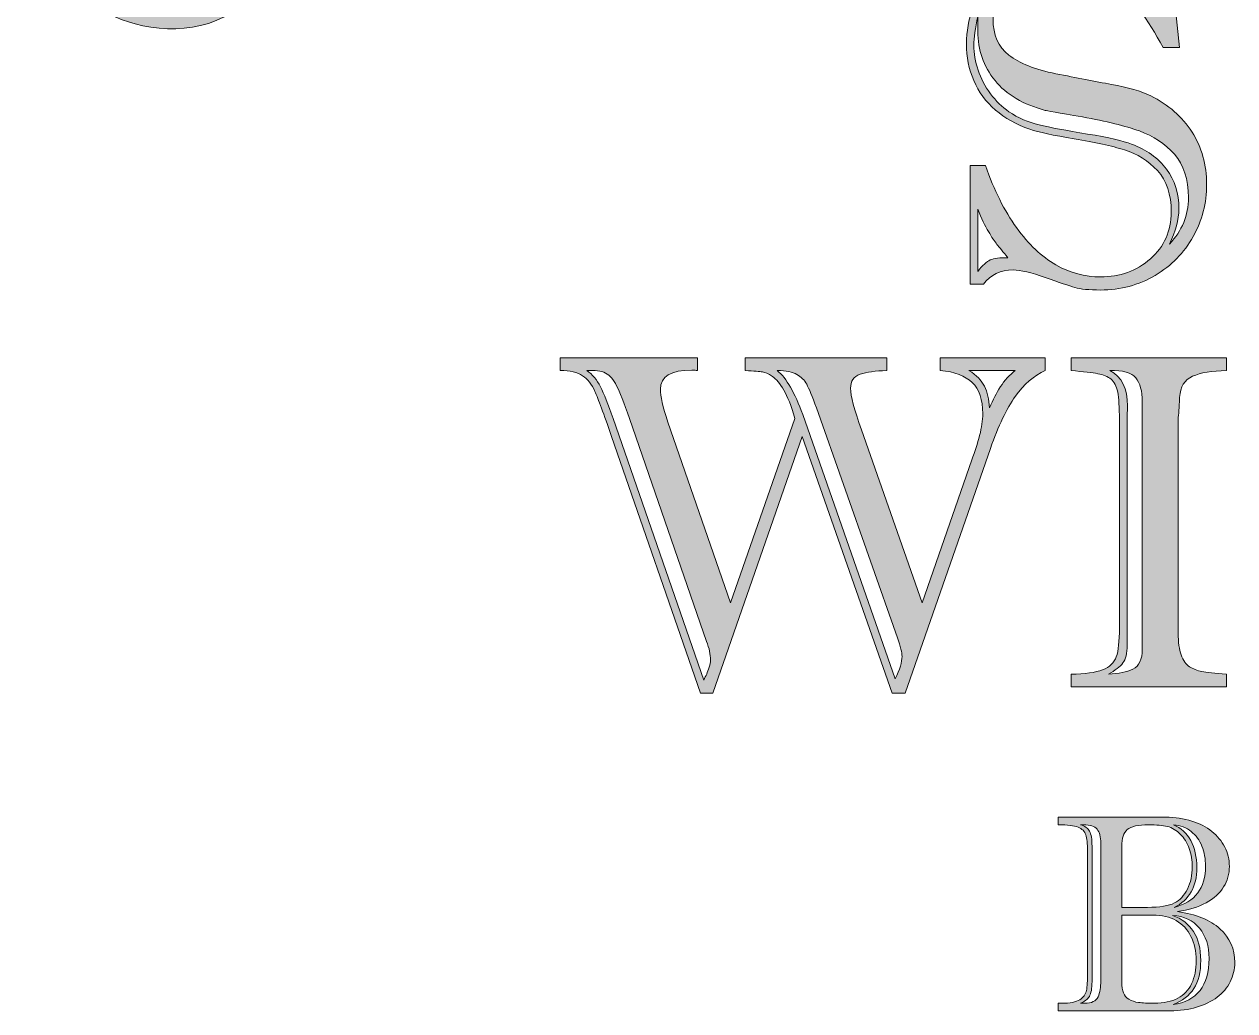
# Model space of a CAD drawing. Extents: x 489590 to 931630, y 16852 to 52972.
# Drawn here: x 492134.7 to 492248, y 52645.7 to 52737.9 of the extents above; entities that cross this region are included whole.
import ezdxf

# ---------------------------------------------------------------- set-up
doc = ezdxf.new("R2010")
doc.units = 0
doc.header["$LTSCALE"] = 50
doc.layers.add('Layer 1', color=7, linetype='Continuous')

# ---------------------------------------------------------------- blocks, each defined once
blk = doc.blocks.new('block 23')
at = {"layer": 'Layer 1', "lineweight": 5, "true_color": 0x969999}
h = blk.add_hatch(color=252, dxfattribs=at)
h.dxf.hatch_style = 2
edge = h.paths.add_edge_path()
edge.add_spline(control_points=[(18.4998, -9.8715), (18.4992, -9.8665), (18.4952, -9.8623), (18.49, -9.8619), (18.4841, -9.8614), (18.4789, -9.8658), (18.4785, -9.8717), (18.4697, -9.9762), (18.424, -10.0713), (18.3553, -10.1435), (18.2867, -10.2158), (18.1979, -10.2683), (18.1047, -10.2972), (18.0814, -10.3044), (18.0578, -10.3099), (18.0344, -10.3132), (18.0107, -10.3164), (17.9858, -10.3179), (17.9614, -10.3185), (17.9123, -10.3196), (17.8629, -10.3155), (17.8139, -10.3068), (17.7162, -10.2886), (17.6193, -10.2572), (17.5262, -10.2147), (17.4327, -10.1728), (17.3404, -10.1232), (17.2474, -10.0717), (17.1533, -10.0221), (17.0585, -9.9696), (16.9567, -9.9282), (16.9057, -9.9075), (16.8525, -9.8882), (16.796, -9.8769), (16.7396, -9.866), (16.6798, -9.8627), (16.6214, -9.8739), (16.5621, -9.8863), (16.5079, -9.9143), (16.4659, -9.9553), (16.3735, -10.0467), (16.3704, -10.2063), (16.4288, -10.3163), (16.4643, -10.3832), (16.5292, -10.432), (16.6019, -10.4518), (16.6873, -10.475), (16.7993, -10.4617), (16.8491, -10.3797), (16.8649, -10.3536), (16.8726, -10.323), (16.8721, -10.2926), (16.8718, -10.2712), (16.8653, -10.2393), (16.8407, -10.2145), (16.756, -10.3362), (16.5674, -10.3866), (16.4664, -10.2645), (16.3952, -10.1785), (16.4175, -10.0545), (16.5069, -9.9921), (16.5463, -9.9645), (16.5857, -9.9505), (16.6317, -9.9478), (16.679, -9.9442), (16.7271, -9.952), (16.7739, -9.9666), (16.8208, -9.9808), (16.8671, -10.001), (16.9129, -10.0243), (17.005, -10.0714), (17.0957, -10.1241), (17.1872, -10.1788), (17.2798, -10.2315), (17.3736, -10.2862), (17.4749, -10.3306), (17.5764, -10.3738), (17.6835, -10.4105), (17.7966, -10.4239), (17.9091, -10.4382), (18.0267, -10.4322), (18.1369, -10.3896), (18.191, -10.369), (18.241, -10.3406), (18.2867, -10.3066), (18.3322, -10.2724), (18.3738, -10.2328), (18.4075, -10.187), (18.4761, -10.0965), (18.5118, -9.9807), (18.4998, -9.8715)], knot_values=[0, 0, 0, 0, 1, 1, 1, 2, 2, 2, 3, 3, 3, 4, 4, 4, 5, 5, 5, 6, 6, 6, 7, 7, 7, 8, 8, 8, 9, 9, 9, 10, 10, 10, 11, 11, 11, 12, 12, 12, 13, 13, 13, 14, 14, 14, 15, 15, 15, 16, 16, 16, 17, 17, 17, 18, 18, 18, 19, 19, 19, 20, 20, 20, 21, 21, 21, 22, 22, 22, 23, 23, 23, 24, 24, 24, 25, 25, 25, 26, 26, 26, 27, 27, 27, 28, 28, 28, 29, 29, 29, 30, 30, 30, 30], degree=3, periodic=0)
h = blk.add_hatch(color=252, dxfattribs=at)
h.dxf.hatch_style = 2
edge = h.paths.add_edge_path()
edge.add_spline(control_points=[(18.3461, -10.7477), (18.3461, -10.7477), (18.3782, -10.7477), (18.3782, -10.7477), (18.3961, -10.799), (18.4176, -10.8421), (18.4428, -10.877), (18.4679, -10.9119), (18.4954, -10.9378), (18.5251, -10.9547), (18.5548, -10.9716), (18.5859, -10.98), (18.6184, -10.98), (18.659, -10.98), (18.6937, -10.9674), (18.7226, -10.942), (18.7515, -10.9167), (18.766, -10.8842), (18.766, -10.8446), (18.766, -10.8076), (18.7564, -10.7788), (18.7373, -10.7581), (18.7181, -10.7375), (18.6952, -10.7231), (18.6686, -10.7148), (18.6419, -10.7065), (18.6069, -10.6988), (18.5633, -10.6916), (18.5198, -10.6845), (18.489, -10.6778), (18.4708, -10.6717), (18.4425, -10.6619), (18.4185, -10.6485), (18.3987, -10.6315), (18.3789, -10.6144), (18.3639, -10.594), (18.3536, -10.5701), (18.3434, -10.5462), (18.3383, -10.5206), (18.3383, -10.4934), (18.3383, -10.4674), (18.3428, -10.4424), (18.3519, -10.4183), (18.361, -10.3943), (18.3738, -10.373), (18.3904, -10.3545), (18.407, -10.336), (18.4272, -10.3214), (18.4511, -10.3107), (18.4749, -10.3), (18.5015, -10.2946), (18.5307, -10.2946), (18.5518, -10.2946), (18.5777, -10.2976), (18.6084, -10.3036), (18.6391, -10.3096), (18.6614, -10.3126), (18.6754, -10.3126), (18.6929, -10.3126), (18.7095, -10.3087), (18.7251, -10.3009), (18.7251, -10.3009), (18.7621, -10.3009), (18.7621, -10.3009), (18.7621, -10.3009), (18.7831, -10.5012), (18.7831, -10.5012), (18.7831, -10.5012), (18.7489, -10.5012), (18.7489, -10.5012), (18.7171, -10.4414), (18.6837, -10.3959), (18.6488, -10.3645), (18.6139, -10.3332), (18.5729, -10.3175), (18.5258, -10.3175), (18.5024, -10.3175), (18.4807, -10.323), (18.4606, -10.3338), (18.4404, -10.3447), (18.4243, -10.3597), (18.4121, -10.3789), (18.3999, -10.3981), (18.3938, -10.4192), (18.3938, -10.4422), (18.3938, -10.4747), (18.4049, -10.4995), (18.4269, -10.5168), (18.449, -10.534), (18.4817, -10.547), (18.5251, -10.5557), (18.5685, -10.5645), (18.6073, -10.572), (18.6415, -10.5781), (18.6758, -10.5843), (18.703, -10.5923), (18.7231, -10.602), (18.7602, -10.6202), (18.7889, -10.6454), (18.8094, -10.6775), (18.8298, -10.7097), (18.84, -10.746), (18.84, -10.7866), (18.84, -10.8256), (18.8306, -10.862), (18.8118, -10.8957), (18.793, -10.9295), (18.7665, -10.9566), (18.7324, -10.9769), (18.6983, -10.9971), (18.6603, -11.0073), (18.6184, -11.0073), (18.5947, -11.0073), (18.5768, -11.0055), (18.5648, -11.002), (18.5528, -10.9984), (18.5322, -10.9914), (18.5029, -10.981), (18.4737, -10.9706), (18.4513, -10.9654), (18.4357, -10.9654), (18.4097, -10.9654), (18.3891, -10.9753), (18.3738, -10.9951), (18.3738, -10.9951), (18.3461, -10.9951), (18.3461, -10.9951), (18.3461, -10.9951), (18.3461, -10.7477), (18.3461, -10.7477)], knot_values=[0, 0, 0, 0, 1, 1, 1, 2, 2, 2, 3, 3, 3, 4, 4, 4, 5, 5, 5, 6, 6, 6, 7, 7, 7, 8, 8, 8, 9, 9, 9, 10, 10, 10, 11, 11, 11, 12, 12, 12, 13, 13, 13, 14, 14, 14, 15, 15, 15, 16, 16, 16, 17, 17, 17, 18, 18, 18, 19, 19, 19, 20, 20, 20, 21, 21, 21, 22, 22, 22, 23, 23, 23, 24, 24, 24, 25, 25, 25, 26, 26, 26, 27, 27, 27, 28, 28, 28, 29, 29, 29, 30, 30, 30, 31, 31, 31, 32, 32, 32, 33, 33, 33, 34, 34, 34, 35, 35, 35, 36, 36, 36, 37, 37, 37, 38, 38, 38, 39, 39, 39, 40, 40, 40, 41, 41, 41, 42, 42, 42, 43, 43, 43, 43], degree=3, periodic=0)
edge = h.paths.add_edge_path()
edge.add_spline(control_points=[(18.3621, -10.4364), (18.3566, -10.4611), (18.3539, -10.481), (18.3539, -10.4963), (18.3539, -10.5135), (18.3568, -10.5308), (18.3626, -10.5482), (18.3685, -10.5655), (18.3771, -10.582), (18.3885, -10.5974), (18.3998, -10.6128), (18.4127, -10.6254), (18.4269, -10.6351), (18.4461, -10.6481), (18.4672, -10.6573), (18.4903, -10.6626), (18.5133, -10.668), (18.547, -10.6744), (18.5914, -10.6816), (18.6357, -10.6889), (18.6663, -10.696), (18.6832, -10.7028), (18.7144, -10.7142), (18.7386, -10.7316), (18.756, -10.755), (18.7734, -10.7784), (18.7821, -10.8058), (18.7821, -10.8373), (18.7821, -10.8607), (18.7754, -10.8854), (18.7621, -10.9113), (18.7887, -10.8837), (18.802, -10.8514), (18.802, -10.8144), (18.802, -10.7761), (18.7922, -10.7459), (18.7726, -10.724), (18.7529, -10.7021), (18.7286, -10.6859), (18.6995, -10.6753), (18.6704, -10.6648), (18.6307, -10.655), (18.5804, -10.6461), (18.5301, -10.6372), (18.5042, -10.6325), (18.5029, -10.6322), (18.4568, -10.6202), (18.4218, -10.5994), (18.398, -10.5699), (18.3741, -10.5403), (18.3621, -10.5062), (18.3621, -10.4676), (18.3621, -10.4604), (18.3621, -10.4544), (18.3619, -10.4495), (18.3617, -10.4447), (18.3618, -10.4403), (18.3621, -10.4364)], knot_values=[0, 0, 0, 0, 1, 1, 1, 2, 2, 2, 3, 3, 3, 4, 4, 4, 5, 5, 5, 6, 6, 6, 7, 7, 7, 8, 8, 8, 9, 9, 9, 10, 10, 10, 11, 11, 11, 12, 12, 12, 13, 13, 13, 14, 14, 14, 15, 15, 15, 16, 16, 16, 17, 17, 17, 18, 18, 18, 19, 19, 19, 19], degree=3, periodic=0)
edge = h.paths.add_edge_path()
edge.add_spline(control_points=[(18.3621, -10.8383), (18.3621, -10.8383), (18.3621, -10.9683), (18.3621, -10.9683), (18.3716, -10.956), (18.3803, -10.948), (18.3882, -10.9445), (18.3962, -10.9409), (18.4084, -10.9394), (18.425, -10.9401), (18.4143, -10.9274), (18.4066, -10.9181), (18.4019, -10.9121), (18.3971, -10.9061), (18.3913, -10.8971), (18.3843, -10.8853), (18.3773, -10.8734), (18.3699, -10.8577), (18.3621, -10.8383)], knot_values=[0, 0, 0, 0, 1, 1, 1, 2, 2, 2, 3, 3, 3, 4, 4, 4, 5, 5, 5, 6, 6, 6, 6], degree=3, periodic=0)
edge = h.paths.add_edge_path()
edge.add_spline(control_points=[(18.7295, -10.4325), (18.7295, -10.4325), (18.7134, -10.3394), (18.7134, -10.3394), (18.7027, -10.343), (18.692, -10.3448), (18.6812, -10.3448), (18.6695, -10.3448), (18.6569, -10.343), (18.6432, -10.3394), (18.6562, -10.3479), (18.6676, -10.3573), (18.6773, -10.3677), (18.6871, -10.3781), (18.6973, -10.3906), (18.708, -10.4052), (18.7188, -10.4198), (18.7259, -10.4289), (18.7295, -10.4325)], knot_values=[0, 0, 0, 0, 1, 1, 1, 2, 2, 2, 3, 3, 3, 4, 4, 4, 5, 5, 5, 6, 6, 6, 6], degree=3, periodic=0)
h = blk.add_hatch(color=252, dxfattribs=at)
h.dxf.hatch_style = 2
edge = h.paths.add_edge_path()
edge.add_spline(control_points=[(18.2837, -11.1486), (18.2837, -11.1486), (18.5029, -11.1486), (18.5029, -11.1486), (18.5029, -11.1486), (18.5029, -11.1754), (18.5029, -11.1754), (18.4792, -11.1861), (18.4584, -11.2041), (18.4403, -11.2295), (18.4223, -11.2548), (18.405, -11.291), (18.3885, -11.3381), (18.3885, -11.3381), (18.2106, -11.8491), (18.2106, -11.8491), (18.2106, -11.8491), (18.1829, -11.8491), (18.1829, -11.8491), (18.1829, -11.8491), (17.9953, -11.3133), (17.9953, -11.3133), (17.9953, -11.3133), (17.8088, -11.8491), (17.8088, -11.8491), (17.8088, -11.8491), (17.7829, -11.8491), (17.7829, -11.8491), (17.7829, -11.8491), (17.5973, -11.3133), (17.5973, -11.3133), (17.5808, -11.2655), (17.5691, -11.2342), (17.5625, -11.2192), (17.5558, -11.2043), (17.5472, -11.1933), (17.5367, -11.1861), (17.5261, -11.179), (17.5105, -11.1754), (17.4897, -11.1754), (17.4897, -11.1754), (17.4897, -11.1486), (17.4897, -11.1486), (17.4897, -11.1486), (17.7766, -11.1486), (17.7766, -11.1486), (17.7766, -11.1486), (17.7766, -11.1754), (17.7766, -11.1754), (17.7746, -11.1751), (17.7729, -11.1748), (17.7715, -11.1747), (17.77, -11.1745), (17.7678, -11.1744), (17.7649, -11.1744), (17.7211, -11.1744), (17.6991, -11.1877), (17.6991, -11.2144), (17.6991, -11.2283), (17.7043, -11.2512), (17.7147, -11.2831), (17.7147, -11.2831), (17.8458, -11.6606), (17.8458, -11.6606), (17.8458, -11.6606), (17.9802, -11.2753), (17.9802, -11.2753), (17.9724, -11.2493), (17.9646, -11.2295), (17.9568, -11.2161), (17.949, -11.2026), (17.9411, -11.1931), (17.933, -11.1876), (17.9248, -11.1821), (17.9179, -11.1789), (17.9123, -11.1781), (17.9066, -11.1773), (17.8947, -11.1764), (17.8765, -11.1754), (17.8765, -11.1754), (17.8765, -11.1486), (17.8765, -11.1486), (17.8765, -11.1486), (18.1717, -11.1486), (18.1717, -11.1486), (18.1717, -11.1486), (18.1717, -11.1754), (18.1717, -11.1754), (18.1483, -11.176), (18.1299, -11.1786), (18.1164, -11.1832), (18.1029, -11.1877), (18.0962, -11.1975), (18.0962, -11.2124), (18.0962, -11.228), (18.1038, -11.2569), (18.1191, -11.2991), (18.1191, -11.2991), (18.2457, -11.6606), (18.2457, -11.6606), (18.2457, -11.6606), (18.3495, -11.362), (18.3495, -11.362), (18.356, -11.3444), (18.3614, -11.3274), (18.3658, -11.3108), (18.3702, -11.2942), (18.3724, -11.2791), (18.3724, -11.2655), (18.3724, -11.2363), (18.3651, -11.2146), (18.3505, -11.2005), (18.3358, -11.1864), (18.3136, -11.178), (18.2837, -11.1754), (18.2837, -11.1754), (18.2837, -11.1486), (18.2837, -11.1486)], knot_values=[0, 0, 0, 0, 1, 1, 1, 2, 2, 2, 3, 3, 3, 4, 4, 4, 5, 5, 5, 6, 6, 6, 7, 7, 7, 8, 8, 8, 9, 9, 9, 10, 10, 10, 11, 11, 11, 12, 12, 12, 13, 13, 13, 14, 14, 14, 15, 15, 15, 16, 16, 16, 17, 17, 17, 18, 18, 18, 19, 19, 19, 20, 20, 20, 21, 21, 21, 22, 22, 22, 23, 23, 23, 24, 24, 24, 25, 25, 25, 26, 26, 26, 27, 27, 27, 28, 28, 28, 29, 29, 29, 30, 30, 30, 31, 31, 31, 32, 32, 32, 33, 33, 33, 34, 34, 34, 35, 35, 35, 36, 36, 36, 37, 37, 37, 38, 38, 38, 39, 39, 39, 39], degree=3, periodic=0)
edge = h.paths.add_edge_path()
edge.add_spline(control_points=[(17.6003, -11.2753), (17.6003, -11.2753), (17.7898, -11.8218), (17.7898, -11.8218), (17.792, -11.817), (17.794, -11.8127), (17.7958, -11.8089), (17.7976, -11.8052), (17.7994, -11.8005), (17.8012, -11.7948), (17.803, -11.7891), (17.8039, -11.7842), (17.8039, -11.7799), (17.8039, -11.7679), (17.8011, -11.7549), (17.7956, -11.741), (17.7956, -11.741), (17.6343, -11.2753), (17.6343, -11.2753), (17.623, -11.2425), (17.6141, -11.2197), (17.6078, -11.207), (17.6015, -11.1944), (17.5937, -11.1856), (17.5844, -11.1807), (17.5752, -11.1759), (17.5621, -11.1741), (17.5452, -11.1754), (17.5569, -11.1832), (17.5665, -11.1945), (17.5739, -11.2093), (17.5814, -11.224), (17.5902, -11.246), (17.6003, -11.2753)], knot_values=[0, 0, 0, 0, 1, 1, 1, 2, 2, 2, 3, 3, 3, 4, 4, 4, 5, 5, 5, 6, 6, 6, 7, 7, 7, 8, 8, 8, 9, 9, 9, 10, 10, 10, 11, 11, 11, 11], degree=3, periodic=0)
edge = h.paths.add_edge_path()
edge.add_spline(control_points=[(17.9963, -11.2675), (17.9963, -11.2675), (18.1897, -11.8189), (18.1897, -11.8189), (18.1991, -11.7994), (18.2038, -11.7839), (18.2038, -11.7721), (18.2038, -11.7647), (18.2006, -11.7517), (18.1941, -11.7332), (18.1941, -11.7332), (18.025, -11.2533), (18.025, -11.2533), (18.0163, -11.2293), (18.0095, -11.2129), (18.0048, -11.2041), (18.0001, -11.1954), (17.9932, -11.1885), (17.9841, -11.1834), (17.975, -11.1784), (17.9614, -11.1757), (17.9432, -11.1754), (17.9624, -11.191), (17.9801, -11.2217), (17.9963, -11.2675)], knot_values=[0, 0, 0, 0, 1, 1, 1, 2, 2, 2, 3, 3, 3, 4, 4, 4, 5, 5, 5, 6, 6, 6, 7, 7, 7, 8, 8, 8, 8], degree=3, periodic=0)
edge = h.paths.add_edge_path()
edge.add_spline(control_points=[(18.4401, -11.1754), (18.4401, -11.1754), (18.3436, -11.1754), (18.3436, -11.1754), (18.3592, -11.1851), (18.37, -11.1961), (18.376, -11.2083), (18.382, -11.2205), (18.3855, -11.2355), (18.3865, -11.2533), (18.3933, -11.2368), (18.401, -11.222), (18.4094, -11.209), (18.4178, -11.196), (18.4281, -11.1848), (18.4401, -11.1754)], knot_values=[0, 0, 0, 0, 1, 1, 1, 2, 2, 2, 3, 3, 3, 4, 4, 4, 5, 5, 5, 5], degree=3, periodic=0)
h = blk.add_hatch(color=252, dxfattribs=at)
h.dxf.hatch_style = 2
edge = h.paths.add_edge_path()
edge.add_spline(control_points=[(18.557, -11.1486), (18.557, -11.1486), (18.8814, -11.1486), (18.8814, -11.1486), (18.8814, -11.1486), (18.8814, -11.1754), (18.8814, -11.1754), (18.8509, -11.176), (18.8273, -11.18), (18.8106, -11.1873), (18.7938, -11.1946), (18.7848, -11.2093), (18.7835, -11.2314), (18.7829, -11.2451), (18.7822, -11.2559), (18.7816, -11.2638), (18.7809, -11.2718), (18.7806, -11.2753), (18.7806, -11.2743), (18.7806, -11.2743), (18.7806, -11.7234), (18.7806, -11.7234), (18.7806, -11.7426), (18.7826, -11.7579), (18.7867, -11.7692), (18.7908, -11.7806), (18.7965, -11.7887), (18.804, -11.7936), (18.8115, -11.7984), (18.8201, -11.8018), (18.8298, -11.8036), (18.8396, -11.8054), (18.8568, -11.8072), (18.8814, -11.8092), (18.8814, -11.8092), (18.8814, -11.836), (18.8814, -11.836), (18.8814, -11.836), (18.557, -11.836), (18.557, -11.836), (18.557, -11.836), (18.557, -11.8092), (18.557, -11.8092), (18.5859, -11.8088), (18.6078, -11.8059), (18.6225, -11.8002), (18.6373, -11.7945), (18.6469, -11.7854), (18.6513, -11.7729), (18.6557, -11.7604), (18.6578, -11.7405), (18.6578, -11.7132), (18.6578, -11.7132), (18.6578, -11.2782), (18.6578, -11.2782), (18.6578, -11.2522), (18.6566, -11.233), (18.6542, -11.2205), (18.6518, -11.2079), (18.6471, -11.1989), (18.6403, -11.1934), (18.6335, -11.1879), (18.6243, -11.1841), (18.6128, -11.182), (18.6013, -11.1799), (18.5827, -11.1777), (18.557, -11.1754), (18.557, -11.1754), (18.557, -11.1486), (18.557, -11.1486)], knot_values=[0, 0, 0, 0, 1, 1, 1, 2, 2, 2, 3, 3, 3, 4, 4, 4, 5, 5, 5, 6, 6, 6, 7, 7, 7, 8, 8, 8, 9, 9, 9, 10, 10, 10, 11, 11, 11, 12, 12, 12, 13, 13, 13, 14, 14, 14, 15, 15, 15, 16, 16, 16, 17, 17, 17, 18, 18, 18, 19, 19, 19, 20, 20, 20, 21, 21, 21, 22, 22, 22, 23, 23, 23, 23], degree=3, periodic=0)
edge = h.paths.add_edge_path()
edge.add_spline(control_points=[(18.6739, -11.264), (18.6739, -11.264), (18.6739, -11.7492), (18.6739, -11.7492), (18.6739, -11.7658), (18.671, -11.778), (18.6652, -11.7858), (18.6593, -11.7936), (18.6492, -11.8014), (18.635, -11.8092), (18.6561, -11.8085), (18.6731, -11.805), (18.6861, -11.7987), (18.6991, -11.7924), (18.7056, -11.7785), (18.7056, -11.757), (18.7056, -11.757), (18.7056, -11.2402), (18.7056, -11.2402), (18.7056, -11.2181), (18.701, -11.2015), (18.692, -11.1905), (18.6829, -11.1795), (18.6648, -11.1744), (18.6379, -11.1754), (18.6626, -11.1884), (18.6749, -11.2131), (18.6749, -11.2494), (18.6749, -11.252), (18.6748, -11.2545), (18.6747, -11.2568), (18.6745, -11.259), (18.6742, -11.2614), (18.6739, -11.264)], knot_values=[0, 0, 0, 0, 1, 1, 1, 2, 2, 2, 3, 3, 3, 4, 4, 4, 5, 5, 5, 6, 6, 6, 7, 7, 7, 8, 8, 8, 9, 9, 9, 10, 10, 10, 11, 11, 11, 11], degree=3, periodic=0)
h = blk.add_hatch(color=252, dxfattribs=at)
h.dxf.hatch_style = 2
edge = h.paths.add_edge_path()
edge.add_spline(control_points=[(18.7638, -12.5119), (18.7638, -12.5119), (18.5302, -12.5119), (18.5302, -12.5119), (18.5302, -12.5119), (18.5302, -12.4962), (18.5302, -12.4962), (18.5302, -12.4962), (18.5368, -12.4962), (18.5368, -12.4962), (18.5545, -12.4962), (18.5673, -12.4938), (18.575, -12.4889), (18.5827, -12.484), (18.5873, -12.4776), (18.5889, -12.4697), (18.5904, -12.4618), (18.5912, -12.449), (18.5912, -12.4315), (18.5912, -12.4315), (18.5912, -12.1778), (18.5912, -12.1778), (18.5912, -12.1631), (18.59, -12.1521), (18.5876, -12.1447), (18.5852, -12.1374), (18.5798, -12.132), (18.5714, -12.1287), (18.563, -12.1253), (18.5493, -12.1237), (18.5302, -12.1237), (18.5302, -12.1237), (18.5302, -12.1079), (18.5302, -12.1079), (18.5302, -12.1079), (18.7544, -12.1079), (18.7544, -12.1079), (18.7742, -12.1079), (18.7924, -12.1106), (18.8091, -12.1158), (18.8257, -12.1211), (18.8397, -12.1283), (18.8511, -12.1376), (18.8626, -12.1468), (18.8715, -12.1577), (18.8779, -12.1701), (18.8843, -12.1825), (18.8875, -12.1959), (18.8875, -12.2104), (18.8875, -12.2261), (18.8835, -12.2404), (18.8755, -12.2535), (18.8675, -12.2666), (18.8553, -12.2776), (18.8388, -12.2865), (18.8224, -12.2953), (18.8025, -12.3015), (18.779, -12.3049), (18.8176, -12.3101), (18.8471, -12.3221), (18.8677, -12.3409), (18.8884, -12.3597), (18.8987, -12.3831), (18.8987, -12.4111), (18.8987, -12.4257), (18.8955, -12.4391), (18.8892, -12.4514), (18.8829, -12.4637), (18.8739, -12.4744), (18.862, -12.4834), (18.8502, -12.4925), (18.8359, -12.4995), (18.8191, -12.5045), (18.8023, -12.5094), (18.7839, -12.5119), (18.7638, -12.5119)], knot_values=[0, 0, 0, 0, 1, 1, 1, 2, 2, 2, 3, 3, 3, 4, 4, 4, 5, 5, 5, 6, 6, 6, 7, 7, 7, 8, 8, 8, 9, 9, 9, 10, 10, 10, 11, 11, 11, 12, 12, 12, 13, 13, 13, 14, 14, 14, 15, 15, 15, 16, 16, 16, 17, 17, 17, 18, 18, 18, 19, 19, 19, 20, 20, 20, 21, 21, 21, 22, 22, 22, 23, 23, 23, 24, 24, 24, 25, 25, 25, 25], degree=3, periodic=0)
edge = h.paths.add_edge_path()
edge.add_spline(control_points=[(18.6189, -12.4492), (18.6189, -12.4492), (18.6189, -12.1617), (18.6189, -12.1617), (18.6189, -12.1488), (18.6164, -12.1392), (18.6112, -12.133), (18.6061, -12.1268), (18.5965, -12.1237), (18.5826, -12.1237), (18.5826, -12.1237), (18.5766, -12.1237), (18.5766, -12.1237), (18.5857, -12.1264), (18.592, -12.1309), (18.5955, -12.1373), (18.5989, -12.1437), (18.6006, -12.154), (18.6006, -12.1683), (18.6006, -12.1683), (18.6006, -12.451), (18.6006, -12.451), (18.6006, -12.4654), (18.5987, -12.4758), (18.595, -12.4819), (18.5913, -12.488), (18.5851, -12.4928), (18.5766, -12.4962), (18.5766, -12.4962), (18.5849, -12.4962), (18.5849, -12.4962), (18.5998, -12.4962), (18.6091, -12.4917), (18.6131, -12.4829), (18.617, -12.474), (18.6189, -12.4628), (18.6189, -12.4492)], knot_values=[0, 0, 0, 0, 1, 1, 1, 2, 2, 2, 3, 3, 3, 4, 4, 4, 5, 5, 5, 6, 6, 6, 7, 7, 7, 8, 8, 8, 9, 9, 9, 10, 10, 10, 11, 11, 11, 12, 12, 12, 12], degree=3, periodic=0)
edge = h.paths.add_edge_path()
edge.add_spline(control_points=[(18.6627, -12.2961), (18.6627, -12.2961), (18.7163, -12.2961), (18.7163, -12.2961), (18.7421, -12.2961), (18.761, -12.293), (18.773, -12.2869), (18.784, -12.2812), (18.793, -12.2715), (18.7997, -12.2578), (18.8065, -12.2442), (18.8099, -12.2288), (18.8099, -12.2116), (18.8099, -12.1978), (18.8078, -12.185), (18.8035, -12.1731), (18.7992, -12.1611), (18.7931, -12.1513), (18.7853, -12.1437), (18.7771, -12.1351), (18.7681, -12.1297), (18.7582, -12.1272), (18.7484, -12.1249), (18.7352, -12.1237), (18.7186, -12.1237), (18.6968, -12.1237), (18.6821, -12.127), (18.6743, -12.1337), (18.6666, -12.1404), (18.6627, -12.1519), (18.6627, -12.1683), (18.6627, -12.1683), (18.6627, -12.2961), (18.6627, -12.2961)], knot_values=[0, 0, 0, 0, 1, 1, 1, 2, 2, 2, 3, 3, 3, 4, 4, 4, 5, 5, 5, 6, 6, 6, 7, 7, 7, 8, 8, 8, 9, 9, 9, 10, 10, 10, 11, 11, 11, 11], degree=3, periodic=0)
edge = h.paths.add_edge_path()
edge.add_spline(control_points=[(18.6627, -12.3121), (18.6627, -12.3121), (18.6627, -12.4515), (18.6627, -12.4515), (18.6627, -12.4612), (18.6639, -12.4689), (18.6662, -12.4746), (18.6685, -12.4802), (18.6723, -12.4847), (18.6778, -12.488), (18.6832, -12.4914), (18.6899, -12.4936), (18.698, -12.4946), (18.706, -12.4957), (18.7169, -12.4962), (18.7309, -12.4962), (18.7506, -12.4962), (18.7668, -12.4927), (18.7797, -12.4857), (18.7926, -12.4788), (18.8022, -12.4687), (18.8086, -12.4554), (18.815, -12.4421), (18.8182, -12.4259), (18.8182, -12.4068), (18.8182, -12.3876), (18.8146, -12.3708), (18.8073, -12.3566), (18.8001, -12.3424), (18.7897, -12.3314), (18.7763, -12.3237), (18.7628, -12.316), (18.7467, -12.3121), (18.728, -12.3121), (18.728, -12.3121), (18.6627, -12.3121), (18.6627, -12.3121)], knot_values=[0, 0, 0, 0, 1, 1, 1, 2, 2, 2, 3, 3, 3, 4, 4, 4, 5, 5, 5, 6, 6, 6, 7, 7, 7, 8, 8, 8, 9, 9, 9, 10, 10, 10, 11, 11, 11, 12, 12, 12, 12], degree=3, periodic=0)
edge = h.paths.add_edge_path()
edge.add_spline(control_points=[(18.769, -12.3127), (18.7881, -12.3199), (18.8026, -12.3312), (18.8126, -12.3464), (18.8227, -12.3617), (18.8277, -12.3819), (18.8277, -12.4068), (18.8277, -12.4546), (18.8085, -12.4851), (18.7701, -12.4985), (18.7947, -12.4956), (18.8134, -12.486), (18.8261, -12.4697), (18.8388, -12.4534), (18.8451, -12.4311), (18.8451, -12.4028), (18.8451, -12.3767), (18.8384, -12.3555), (18.8249, -12.3394), (18.8115, -12.3233), (18.7928, -12.3144), (18.769, -12.3127)], knot_values=[0, 0, 0, 0, 1, 1, 1, 2, 2, 2, 3, 3, 3, 4, 4, 4, 5, 5, 5, 6, 6, 6, 7, 7, 7, 7], degree=3, periodic=0)
edge = h.paths.add_edge_path()
edge.add_spline(control_points=[(18.7724, -12.2961), (18.8159, -12.2848), (18.8377, -12.256), (18.8377, -12.2099), (18.8377, -12.1948), (18.8352, -12.181), (18.8302, -12.1685), (18.8253, -12.156), (18.8178, -12.1457), (18.8078, -12.1377), (18.7977, -12.1297), (18.7854, -12.125), (18.7707, -12.1237), (18.7863, -12.1302), (18.7984, -12.1412), (18.8068, -12.1567), (18.8152, -12.1723), (18.8194, -12.1911), (18.8194, -12.213), (18.8194, -12.2531), (18.8037, -12.2808), (18.7724, -12.2961)], knot_values=[0, 0, 0, 0, 1, 1, 1, 2, 2, 2, 3, 3, 3, 4, 4, 4, 5, 5, 5, 6, 6, 6, 7, 7, 7, 7], degree=3, periodic=0)
at = {"layer": 'Layer 1', "color": 252, "lineweight": 5, "true_color": 0x969999}
for points, knots in [([(18.4998, -9.8715), (18.4992, -9.8665), (18.4952, -9.8623), (18.49, -9.8619), (18.4841, -9.8614), (18.4789, -9.8658), (18.4785, -9.8717), (18.4697, -9.9762), (18.424, -10.0713), (18.3553, -10.1435), (18.2867, -10.2158), (18.1979, -10.2683), (18.1047, -10.2972), (18.0814, -10.3044), (18.0578, -10.3099), (18.0344, -10.3132), (18.0107, -10.3164), (17.9858, -10.3179), (17.9614, -10.3185), (17.9123, -10.3196), (17.8629, -10.3155), (17.8139, -10.3068), (17.7162, -10.2886), (17.6193, -10.2572), (17.5262, -10.2147), (17.4327, -10.1728), (17.3404, -10.1232), (17.2474, -10.0717), (17.1533, -10.0221), (17.0585, -9.9696), (16.9567, -9.9282), (16.9057, -9.9075), (16.8525, -9.8882), (16.796, -9.8769), (16.7396, -9.866), (16.6798, -9.8627), (16.6214, -9.8739), (16.5621, -9.8863), (16.5079, -9.9143), (16.4659, -9.9553), (16.3735, -10.0467), (16.3704, -10.2063), (16.4288, -10.3163), (16.4643, -10.3832), (16.5292, -10.432), (16.6019, -10.4518), (16.6873, -10.475), (16.7993, -10.4617), (16.8491, -10.3797), (16.8649, -10.3536), (16.8726, -10.323), (16.8721, -10.2926), (16.8718, -10.2712), (16.8653, -10.2393), (16.8407, -10.2145), (16.756, -10.3362), (16.5674, -10.3866), (16.4664, -10.2645), (16.3952, -10.1785), (16.4175, -10.0545), (16.5069, -9.9921), (16.5463, -9.9645), (16.5857, -9.9505), (16.6317, -9.9478), (16.679, -9.9442), (16.7271, -9.952), (16.7739, -9.9666), (16.8208, -9.9808), (16.8671, -10.001), (16.9129, -10.0243), (17.005, -10.0714), (17.0957, -10.1241), (17.1872, -10.1788), (17.2798, -10.2315), (17.3736, -10.2862), (17.4749, -10.3306), (17.5764, -10.3738), (17.6835, -10.4105), (17.7966, -10.4239), (17.9091, -10.4382), (18.0267, -10.4322), (18.1369, -10.3896), (18.191, -10.369), (18.241, -10.3406), (18.2867, -10.3066), (18.3322, -10.2724), (18.3738, -10.2328), (18.4075, -10.187), (18.4761, -10.0965), (18.5118, -9.9807), (18.4998, -9.8715)], [0, 0, 0, 0, 1, 1, 1, 2, 2, 2, 3, 3, 3, 4, 4, 4, 5, 5, 5, 6, 6, 6, 7, 7, 7, 8, 8, 8, 9, 9, 9, 10, 10, 10, 11, 11, 11, 12, 12, 12, 13, 13, 13, 14, 14, 14, 15, 15, 15, 16, 16, 16, 17, 17, 17, 18, 18, 18, 19, 19, 19, 20, 20, 20, 21, 21, 21, 22, 22, 22, 23, 23, 23, 24, 24, 24, 25, 25, 25, 26, 26, 26, 27, 27, 27, 28, 28, 28, 29, 29, 29, 30, 30, 30, 30]), ([(18.3461, -10.7477), (18.3461, -10.7477), (18.3782, -10.7477), (18.3782, -10.7477), (18.3961, -10.799), (18.4176, -10.8421), (18.4428, -10.877), (18.4679, -10.9119), (18.4954, -10.9378), (18.5251, -10.9547), (18.5548, -10.9716), (18.5859, -10.98), (18.6184, -10.98), (18.659, -10.98), (18.6937, -10.9674), (18.7226, -10.942), (18.7515, -10.9167), (18.766, -10.8842), (18.766, -10.8446), (18.766, -10.8076), (18.7564, -10.7788), (18.7373, -10.7581), (18.7181, -10.7375), (18.6952, -10.7231), (18.6686, -10.7148), (18.6419, -10.7065), (18.6069, -10.6988), (18.5633, -10.6916), (18.5198, -10.6845), (18.489, -10.6778), (18.4708, -10.6717), (18.4425, -10.6619), (18.4185, -10.6485), (18.3987, -10.6315), (18.3789, -10.6144), (18.3639, -10.594), (18.3536, -10.5701), (18.3434, -10.5462), (18.3383, -10.5206), (18.3383, -10.4934), (18.3383, -10.4674), (18.3428, -10.4424), (18.3519, -10.4183), (18.361, -10.3943), (18.3738, -10.373), (18.3904, -10.3545), (18.407, -10.336), (18.4272, -10.3214), (18.4511, -10.3107), (18.4749, -10.3), (18.5015, -10.2946), (18.5307, -10.2946), (18.5518, -10.2946), (18.5777, -10.2976), (18.6084, -10.3036), (18.6391, -10.3096), (18.6614, -10.3126), (18.6754, -10.3126), (18.6929, -10.3126), (18.7095, -10.3087), (18.7251, -10.3009), (18.7251, -10.3009), (18.7621, -10.3009), (18.7621, -10.3009), (18.7621, -10.3009), (18.7831, -10.5012), (18.7831, -10.5012), (18.7831, -10.5012), (18.7489, -10.5012), (18.7489, -10.5012), (18.7171, -10.4414), (18.6837, -10.3959), (18.6488, -10.3645), (18.6139, -10.3332), (18.5729, -10.3175), (18.5258, -10.3175), (18.5024, -10.3175), (18.4807, -10.323), (18.4606, -10.3338), (18.4404, -10.3447), (18.4243, -10.3597), (18.4121, -10.3789), (18.3999, -10.3981), (18.3938, -10.4192), (18.3938, -10.4422), (18.3938, -10.4747), (18.4049, -10.4995), (18.4269, -10.5168), (18.449, -10.534), (18.4817, -10.547), (18.5251, -10.5557), (18.5685, -10.5645), (18.6073, -10.572), (18.6415, -10.5781), (18.6758, -10.5843), (18.703, -10.5923), (18.7231, -10.602), (18.7602, -10.6202), (18.7889, -10.6454), (18.8094, -10.6775), (18.8298, -10.7097), (18.84, -10.746), (18.84, -10.7866), (18.84, -10.8256), (18.8306, -10.862), (18.8118, -10.8957), (18.793, -10.9295), (18.7665, -10.9566), (18.7324, -10.9769), (18.6983, -10.9971), (18.6603, -11.0073), (18.6184, -11.0073), (18.5947, -11.0073), (18.5768, -11.0055), (18.5648, -11.002), (18.5528, -10.9984), (18.5322, -10.9914), (18.5029, -10.981), (18.4737, -10.9706), (18.4513, -10.9654), (18.4357, -10.9654), (18.4097, -10.9654), (18.3891, -10.9753), (18.3738, -10.9951), (18.3738, -10.9951), (18.3461, -10.9951), (18.3461, -10.9951), (18.3461, -10.9951), (18.3461, -10.7477), (18.3461, -10.7477)], [0, 0, 0, 0, 1, 1, 1, 2, 2, 2, 3, 3, 3, 4, 4, 4, 5, 5, 5, 6, 6, 6, 7, 7, 7, 8, 8, 8, 9, 9, 9, 10, 10, 10, 11, 11, 11, 12, 12, 12, 13, 13, 13, 14, 14, 14, 15, 15, 15, 16, 16, 16, 17, 17, 17, 18, 18, 18, 19, 19, 19, 20, 20, 20, 21, 21, 21, 22, 22, 22, 23, 23, 23, 24, 24, 24, 25, 25, 25, 26, 26, 26, 27, 27, 27, 28, 28, 28, 29, 29, 29, 30, 30, 30, 31, 31, 31, 32, 32, 32, 33, 33, 33, 34, 34, 34, 35, 35, 35, 36, 36, 36, 37, 37, 37, 38, 38, 38, 39, 39, 39, 40, 40, 40, 41, 41, 41, 42, 42, 42, 43, 43, 43, 43]), ([(18.3621, -10.4364), (18.3566, -10.4611), (18.3539, -10.481), (18.3539, -10.4963), (18.3539, -10.5135), (18.3568, -10.5308), (18.3626, -10.5482), (18.3685, -10.5655), (18.3771, -10.582), (18.3885, -10.5974), (18.3998, -10.6128), (18.4127, -10.6254), (18.4269, -10.6351), (18.4461, -10.6481), (18.4672, -10.6573), (18.4903, -10.6626), (18.5133, -10.668), (18.547, -10.6744), (18.5914, -10.6816), (18.6357, -10.6889), (18.6663, -10.696), (18.6832, -10.7028), (18.7144, -10.7142), (18.7386, -10.7316), (18.756, -10.755), (18.7734, -10.7784), (18.7821, -10.8058), (18.7821, -10.8373), (18.7821, -10.8607), (18.7754, -10.8854), (18.7621, -10.9113), (18.7887, -10.8837), (18.802, -10.8514), (18.802, -10.8144), (18.802, -10.7761), (18.7922, -10.7459), (18.7726, -10.724), (18.7529, -10.7021), (18.7286, -10.6859), (18.6995, -10.6753), (18.6704, -10.6648), (18.6307, -10.655), (18.5804, -10.6461), (18.5301, -10.6372), (18.5042, -10.6325), (18.5029, -10.6322), (18.4568, -10.6202), (18.4218, -10.5994), (18.398, -10.5699), (18.3741, -10.5403), (18.3621, -10.5062), (18.3621, -10.4676), (18.3621, -10.4604), (18.3621, -10.4544), (18.3619, -10.4495), (18.3617, -10.4447), (18.3618, -10.4403), (18.3621, -10.4364)], [0, 0, 0, 0, 1, 1, 1, 2, 2, 2, 3, 3, 3, 4, 4, 4, 5, 5, 5, 6, 6, 6, 7, 7, 7, 8, 8, 8, 9, 9, 9, 10, 10, 10, 11, 11, 11, 12, 12, 12, 13, 13, 13, 14, 14, 14, 15, 15, 15, 16, 16, 16, 17, 17, 17, 18, 18, 18, 19, 19, 19, 19]), ([(18.3621, -10.8383), (18.3621, -10.8383), (18.3621, -10.9683), (18.3621, -10.9683), (18.3716, -10.956), (18.3803, -10.948), (18.3882, -10.9445), (18.3962, -10.9409), (18.4084, -10.9394), (18.425, -10.9401), (18.4143, -10.9274), (18.4066, -10.9181), (18.4019, -10.9121), (18.3971, -10.9061), (18.3913, -10.8971), (18.3843, -10.8853), (18.3773, -10.8734), (18.3699, -10.8577), (18.3621, -10.8383)], [0, 0, 0, 0, 1, 1, 1, 2, 2, 2, 3, 3, 3, 4, 4, 4, 5, 5, 5, 6, 6, 6, 6]), ([(18.2837, -11.1486), (18.2837, -11.1486), (18.5029, -11.1486), (18.5029, -11.1486), (18.5029, -11.1486), (18.5029, -11.1754), (18.5029, -11.1754), (18.4792, -11.1861), (18.4584, -11.2041), (18.4403, -11.2295), (18.4223, -11.2548), (18.405, -11.291), (18.3885, -11.3381), (18.3885, -11.3381), (18.2106, -11.8491), (18.2106, -11.8491), (18.2106, -11.8491), (18.1829, -11.8491), (18.1829, -11.8491), (18.1829, -11.8491), (17.9953, -11.3133), (17.9953, -11.3133), (17.9953, -11.3133), (17.8088, -11.8491), (17.8088, -11.8491), (17.8088, -11.8491), (17.7829, -11.8491), (17.7829, -11.8491), (17.7829, -11.8491), (17.5973, -11.3133), (17.5973, -11.3133), (17.5808, -11.2655), (17.5691, -11.2342), (17.5625, -11.2192), (17.5558, -11.2043), (17.5472, -11.1933), (17.5367, -11.1861), (17.5261, -11.179), (17.5105, -11.1754), (17.4897, -11.1754), (17.4897, -11.1754), (17.4897, -11.1486), (17.4897, -11.1486), (17.4897, -11.1486), (17.7766, -11.1486), (17.7766, -11.1486), (17.7766, -11.1486), (17.7766, -11.1754), (17.7766, -11.1754), (17.7746, -11.1751), (17.7729, -11.1748), (17.7715, -11.1747), (17.77, -11.1745), (17.7678, -11.1744), (17.7649, -11.1744), (17.7211, -11.1744), (17.6991, -11.1877), (17.6991, -11.2144), (17.6991, -11.2283), (17.7043, -11.2512), (17.7147, -11.2831), (17.7147, -11.2831), (17.8458, -11.6606), (17.8458, -11.6606), (17.8458, -11.6606), (17.9802, -11.2753), (17.9802, -11.2753), (17.9724, -11.2493), (17.9646, -11.2295), (17.9568, -11.2161), (17.949, -11.2026), (17.9411, -11.1931), (17.933, -11.1876), (17.9248, -11.1821), (17.9179, -11.1789), (17.9123, -11.1781), (17.9066, -11.1773), (17.8947, -11.1764), (17.8765, -11.1754), (17.8765, -11.1754), (17.8765, -11.1486), (17.8765, -11.1486), (17.8765, -11.1486), (18.1717, -11.1486), (18.1717, -11.1486), (18.1717, -11.1486), (18.1717, -11.1754), (18.1717, -11.1754), (18.1483, -11.176), (18.1299, -11.1786), (18.1164, -11.1832), (18.1029, -11.1877), (18.0962, -11.1975), (18.0962, -11.2124), (18.0962, -11.228), (18.1038, -11.2569), (18.1191, -11.2991), (18.1191, -11.2991), (18.2457, -11.6606), (18.2457, -11.6606), (18.2457, -11.6606), (18.3495, -11.362), (18.3495, -11.362), (18.356, -11.3444), (18.3614, -11.3274), (18.3658, -11.3108), (18.3702, -11.2942), (18.3724, -11.2791), (18.3724, -11.2655), (18.3724, -11.2363), (18.3651, -11.2146), (18.3505, -11.2005), (18.3358, -11.1864), (18.3136, -11.178), (18.2837, -11.1754), (18.2837, -11.1754), (18.2837, -11.1486), (18.2837, -11.1486)], [0, 0, 0, 0, 1, 1, 1, 2, 2, 2, 3, 3, 3, 4, 4, 4, 5, 5, 5, 6, 6, 6, 7, 7, 7, 8, 8, 8, 9, 9, 9, 10, 10, 10, 11, 11, 11, 12, 12, 12, 13, 13, 13, 14, 14, 14, 15, 15, 15, 16, 16, 16, 17, 17, 17, 18, 18, 18, 19, 19, 19, 20, 20, 20, 21, 21, 21, 22, 22, 22, 23, 23, 23, 24, 24, 24, 25, 25, 25, 26, 26, 26, 27, 27, 27, 28, 28, 28, 29, 29, 29, 30, 30, 30, 31, 31, 31, 32, 32, 32, 33, 33, 33, 34, 34, 34, 35, 35, 35, 36, 36, 36, 37, 37, 37, 38, 38, 38, 39, 39, 39, 39]), ([(18.557, -11.1486), (18.557, -11.1486), (18.8814, -11.1486), (18.8814, -11.1486), (18.8814, -11.1486), (18.8814, -11.1754), (18.8814, -11.1754), (18.8509, -11.176), (18.8273, -11.18), (18.8106, -11.1873), (18.7938, -11.1946), (18.7848, -11.2093), (18.7835, -11.2314), (18.7829, -11.2451), (18.7822, -11.2559), (18.7816, -11.2638), (18.7809, -11.2718), (18.7806, -11.2753), (18.7806, -11.2743), (18.7806, -11.2743), (18.7806, -11.7234), (18.7806, -11.7234), (18.7806, -11.7426), (18.7826, -11.7579), (18.7867, -11.7692), (18.7908, -11.7806), (18.7965, -11.7887), (18.804, -11.7936), (18.8115, -11.7984), (18.8201, -11.8018), (18.8298, -11.8036), (18.8396, -11.8054), (18.8568, -11.8072), (18.8814, -11.8092), (18.8814, -11.8092), (18.8814, -11.836), (18.8814, -11.836), (18.8814, -11.836), (18.557, -11.836), (18.557, -11.836), (18.557, -11.836), (18.557, -11.8092), (18.557, -11.8092), (18.5859, -11.8088), (18.6078, -11.8059), (18.6225, -11.8002), (18.6373, -11.7945), (18.6469, -11.7854), (18.6513, -11.7729), (18.6557, -11.7604), (18.6578, -11.7405), (18.6578, -11.7132), (18.6578, -11.7132), (18.6578, -11.2782), (18.6578, -11.2782), (18.6578, -11.2522), (18.6566, -11.233), (18.6542, -11.2205), (18.6518, -11.2079), (18.6471, -11.1989), (18.6403, -11.1934), (18.6335, -11.1879), (18.6243, -11.1841), (18.6128, -11.182), (18.6013, -11.1799), (18.5827, -11.1777), (18.557, -11.1754), (18.557, -11.1754), (18.557, -11.1486), (18.557, -11.1486)], [0, 0, 0, 0, 1, 1, 1, 2, 2, 2, 3, 3, 3, 4, 4, 4, 5, 5, 5, 6, 6, 6, 7, 7, 7, 8, 8, 8, 9, 9, 9, 10, 10, 10, 11, 11, 11, 12, 12, 12, 13, 13, 13, 14, 14, 14, 15, 15, 15, 16, 16, 16, 17, 17, 17, 18, 18, 18, 19, 19, 19, 20, 20, 20, 21, 21, 21, 22, 22, 22, 23, 23, 23, 23]), ([(17.6003, -11.2753), (17.6003, -11.2753), (17.7898, -11.8218), (17.7898, -11.8218), (17.792, -11.817), (17.794, -11.8127), (17.7958, -11.8089), (17.7976, -11.8052), (17.7994, -11.8005), (17.8012, -11.7948), (17.803, -11.7891), (17.8039, -11.7842), (17.8039, -11.7799), (17.8039, -11.7679), (17.8011, -11.7549), (17.7956, -11.741), (17.7956, -11.741), (17.6343, -11.2753), (17.6343, -11.2753), (17.623, -11.2425), (17.6141, -11.2197), (17.6078, -11.207), (17.6015, -11.1944), (17.5937, -11.1856), (17.5844, -11.1807), (17.5752, -11.1759), (17.5621, -11.1741), (17.5452, -11.1754), (17.5569, -11.1832), (17.5665, -11.1945), (17.5739, -11.2093), (17.5814, -11.224), (17.5902, -11.246), (17.6003, -11.2753)], [0, 0, 0, 0, 1, 1, 1, 2, 2, 2, 3, 3, 3, 4, 4, 4, 5, 5, 5, 6, 6, 6, 7, 7, 7, 8, 8, 8, 9, 9, 9, 10, 10, 10, 11, 11, 11, 11]), ([(18.6739, -11.264), (18.6739, -11.264), (18.6739, -11.7492), (18.6739, -11.7492), (18.6739, -11.7658), (18.671, -11.778), (18.6652, -11.7858), (18.6593, -11.7936), (18.6492, -11.8014), (18.635, -11.8092), (18.6561, -11.8085), (18.6731, -11.805), (18.6861, -11.7987), (18.6991, -11.7924), (18.7056, -11.7785), (18.7056, -11.757), (18.7056, -11.757), (18.7056, -11.2402), (18.7056, -11.2402), (18.7056, -11.2181), (18.701, -11.2015), (18.692, -11.1905), (18.6829, -11.1795), (18.6648, -11.1744), (18.6379, -11.1754), (18.6626, -11.1884), (18.6749, -11.2131), (18.6749, -11.2494), (18.6749, -11.252), (18.6748, -11.2545), (18.6747, -11.2568), (18.6745, -11.259), (18.6742, -11.2614), (18.6739, -11.264)], [0, 0, 0, 0, 1, 1, 1, 2, 2, 2, 3, 3, 3, 4, 4, 4, 5, 5, 5, 6, 6, 6, 7, 7, 7, 8, 8, 8, 9, 9, 9, 10, 10, 10, 11, 11, 11, 11]), ([(17.9963, -11.2675), (17.9963, -11.2675), (18.1897, -11.8189), (18.1897, -11.8189), (18.1991, -11.7994), (18.2038, -11.7839), (18.2038, -11.7721), (18.2038, -11.7647), (18.2006, -11.7517), (18.1941, -11.7332), (18.1941, -11.7332), (18.025, -11.2533), (18.025, -11.2533), (18.0163, -11.2293), (18.0095, -11.2129), (18.0048, -11.2041), (18.0001, -11.1954), (17.9932, -11.1885), (17.9841, -11.1834), (17.975, -11.1784), (17.9614, -11.1757), (17.9432, -11.1754), (17.9624, -11.191), (17.9801, -11.2217), (17.9963, -11.2675)], [0, 0, 0, 0, 1, 1, 1, 2, 2, 2, 3, 3, 3, 4, 4, 4, 5, 5, 5, 6, 6, 6, 7, 7, 7, 8, 8, 8, 8]), ([(18.4401, -11.1754), (18.4401, -11.1754), (18.3436, -11.1754), (18.3436, -11.1754), (18.3592, -11.1851), (18.37, -11.1961), (18.376, -11.2083), (18.382, -11.2205), (18.3855, -11.2355), (18.3865, -11.2533), (18.3933, -11.2368), (18.401, -11.222), (18.4094, -11.209), (18.4178, -11.196), (18.4281, -11.1848), (18.4401, -11.1754)], [0, 0, 0, 0, 1, 1, 1, 2, 2, 2, 3, 3, 3, 4, 4, 4, 5, 5, 5, 5]), ([(18.7638, -12.5119), (18.7638, -12.5119), (18.5302, -12.5119), (18.5302, -12.5119), (18.5302, -12.5119), (18.5302, -12.4962), (18.5302, -12.4962), (18.5302, -12.4962), (18.5368, -12.4962), (18.5368, -12.4962), (18.5545, -12.4962), (18.5673, -12.4938), (18.575, -12.4889), (18.5827, -12.484), (18.5873, -12.4776), (18.5889, -12.4697), (18.5904, -12.4618), (18.5912, -12.449), (18.5912, -12.4315), (18.5912, -12.4315), (18.5912, -12.1778), (18.5912, -12.1778), (18.5912, -12.1631), (18.59, -12.1521), (18.5876, -12.1447), (18.5852, -12.1374), (18.5798, -12.132), (18.5714, -12.1287), (18.563, -12.1253), (18.5493, -12.1237), (18.5302, -12.1237), (18.5302, -12.1237), (18.5302, -12.1079), (18.5302, -12.1079), (18.5302, -12.1079), (18.7544, -12.1079), (18.7544, -12.1079), (18.7742, -12.1079), (18.7924, -12.1106), (18.8091, -12.1158), (18.8257, -12.1211), (18.8397, -12.1283), (18.8511, -12.1376), (18.8626, -12.1468), (18.8715, -12.1577), (18.8779, -12.1701), (18.8843, -12.1825), (18.8875, -12.1959), (18.8875, -12.2104), (18.8875, -12.2261), (18.8835, -12.2404), (18.8755, -12.2535), (18.8675, -12.2666), (18.8553, -12.2776), (18.8388, -12.2865), (18.8224, -12.2953), (18.8025, -12.3015), (18.779, -12.3049), (18.8176, -12.3101), (18.8471, -12.3221), (18.8677, -12.3409), (18.8884, -12.3597), (18.8987, -12.3831), (18.8987, -12.4111), (18.8987, -12.4257), (18.8955, -12.4391), (18.8892, -12.4514), (18.8829, -12.4637), (18.8739, -12.4744), (18.862, -12.4834), (18.8502, -12.4925), (18.8359, -12.4995), (18.8191, -12.5045), (18.8023, -12.5094), (18.7839, -12.5119), (18.7638, -12.5119)], [0, 0, 0, 0, 1, 1, 1, 2, 2, 2, 3, 3, 3, 4, 4, 4, 5, 5, 5, 6, 6, 6, 7, 7, 7, 8, 8, 8, 9, 9, 9, 10, 10, 10, 11, 11, 11, 12, 12, 12, 13, 13, 13, 14, 14, 14, 15, 15, 15, 16, 16, 16, 17, 17, 17, 18, 18, 18, 19, 19, 19, 20, 20, 20, 21, 21, 21, 22, 22, 22, 23, 23, 23, 24, 24, 24, 25, 25, 25, 25]), ([(18.6189, -12.4492), (18.6189, -12.4492), (18.6189, -12.1617), (18.6189, -12.1617), (18.6189, -12.1488), (18.6164, -12.1392), (18.6112, -12.133), (18.6061, -12.1268), (18.5965, -12.1237), (18.5826, -12.1237), (18.5826, -12.1237), (18.5766, -12.1237), (18.5766, -12.1237), (18.5857, -12.1264), (18.592, -12.1309), (18.5955, -12.1373), (18.5989, -12.1437), (18.6006, -12.154), (18.6006, -12.1683), (18.6006, -12.1683), (18.6006, -12.451), (18.6006, -12.451), (18.6006, -12.4654), (18.5987, -12.4758), (18.595, -12.4819), (18.5913, -12.488), (18.5851, -12.4928), (18.5766, -12.4962), (18.5766, -12.4962), (18.5849, -12.4962), (18.5849, -12.4962), (18.5998, -12.4962), (18.6091, -12.4917), (18.6131, -12.4829), (18.617, -12.474), (18.6189, -12.4628), (18.6189, -12.4492)], [0, 0, 0, 0, 1, 1, 1, 2, 2, 2, 3, 3, 3, 4, 4, 4, 5, 5, 5, 6, 6, 6, 7, 7, 7, 8, 8, 8, 9, 9, 9, 10, 10, 10, 11, 11, 11, 12, 12, 12, 12]), ([(18.6627, -12.2961), (18.6627, -12.2961), (18.7163, -12.2961), (18.7163, -12.2961), (18.7421, -12.2961), (18.761, -12.293), (18.773, -12.2869), (18.784, -12.2812), (18.793, -12.2715), (18.7997, -12.2578), (18.8065, -12.2442), (18.8099, -12.2288), (18.8099, -12.2116), (18.8099, -12.1978), (18.8078, -12.185), (18.8035, -12.1731), (18.7992, -12.1611), (18.7931, -12.1513), (18.7853, -12.1437), (18.7771, -12.1351), (18.7681, -12.1297), (18.7582, -12.1272), (18.7484, -12.1249), (18.7352, -12.1237), (18.7186, -12.1237), (18.6968, -12.1237), (18.6821, -12.127), (18.6743, -12.1337), (18.6666, -12.1404), (18.6627, -12.1519), (18.6627, -12.1683), (18.6627, -12.1683), (18.6627, -12.2961), (18.6627, -12.2961)], [0, 0, 0, 0, 1, 1, 1, 2, 2, 2, 3, 3, 3, 4, 4, 4, 5, 5, 5, 6, 6, 6, 7, 7, 7, 8, 8, 8, 9, 9, 9, 10, 10, 10, 11, 11, 11, 11]), ([(18.7724, -12.2961), (18.8159, -12.2848), (18.8377, -12.256), (18.8377, -12.2099), (18.8377, -12.1948), (18.8352, -12.181), (18.8302, -12.1685), (18.8253, -12.156), (18.8178, -12.1457), (18.8078, -12.1377), (18.7977, -12.1297), (18.7854, -12.125), (18.7707, -12.1237), (18.7863, -12.1302), (18.7984, -12.1412), (18.8068, -12.1567), (18.8152, -12.1723), (18.8194, -12.1911), (18.8194, -12.213), (18.8194, -12.2531), (18.8037, -12.2808), (18.7724, -12.2961)], [0, 0, 0, 0, 1, 1, 1, 2, 2, 2, 3, 3, 3, 4, 4, 4, 5, 5, 5, 6, 6, 6, 7, 7, 7, 7]), ([(18.6627, -12.3121), (18.6627, -12.3121), (18.6627, -12.4515), (18.6627, -12.4515), (18.6627, -12.4612), (18.6639, -12.4689), (18.6662, -12.4746), (18.6685, -12.4802), (18.6723, -12.4847), (18.6778, -12.488), (18.6832, -12.4914), (18.6899, -12.4936), (18.698, -12.4946), (18.706, -12.4957), (18.7169, -12.4962), (18.7309, -12.4962), (18.7506, -12.4962), (18.7668, -12.4927), (18.7797, -12.4857), (18.7926, -12.4788), (18.8022, -12.4687), (18.8086, -12.4554), (18.815, -12.4421), (18.8182, -12.4259), (18.8182, -12.4068), (18.8182, -12.3876), (18.8146, -12.3708), (18.8073, -12.3566), (18.8001, -12.3424), (18.7897, -12.3314), (18.7763, -12.3237), (18.7628, -12.316), (18.7467, -12.3121), (18.728, -12.3121), (18.728, -12.3121), (18.6627, -12.3121), (18.6627, -12.3121)], [0, 0, 0, 0, 1, 1, 1, 2, 2, 2, 3, 3, 3, 4, 4, 4, 5, 5, 5, 6, 6, 6, 7, 7, 7, 8, 8, 8, 9, 9, 9, 10, 10, 10, 11, 11, 11, 12, 12, 12, 12]), ([(18.769, -12.3127), (18.7881, -12.3199), (18.8026, -12.3312), (18.8126, -12.3464), (18.8227, -12.3617), (18.8277, -12.3819), (18.8277, -12.4068), (18.8277, -12.4546), (18.8085, -12.4851), (18.7701, -12.4985), (18.7947, -12.4956), (18.8134, -12.486), (18.8261, -12.4697), (18.8388, -12.4534), (18.8451, -12.4311), (18.8451, -12.4028), (18.8451, -12.3767), (18.8384, -12.3555), (18.8249, -12.3394), (18.8115, -12.3233), (18.7928, -12.3144), (18.769, -12.3127)], [0, 0, 0, 0, 1, 1, 1, 2, 2, 2, 3, 3, 3, 4, 4, 4, 5, 5, 5, 6, 6, 6, 7, 7, 7, 7])]:
    blk.add_open_spline(points, degree=3, knots=knots, dxfattribs=at)
blk = doc.blocks.new('A$Cc245d546')
at = {"layer": 'Layer 1', "xscale": 64, "yscale": 64, "zscale": 64}
blk.add_blockref('block 23', (-937.05, 898.31), dxfattribs=at)

msp = doc.modelspace()

# ---------------------------------------------------------------- block references
at = {"layer": 'Layer 1', "xscale": 0.7, "yscale": 0.7, "zscale": 0.7}
msp.add_blockref('A$Cc245d546', (492057.26, 52577.39, -120958.98), dxfattribs=at)

doc.saveas('drawing.dxf')
